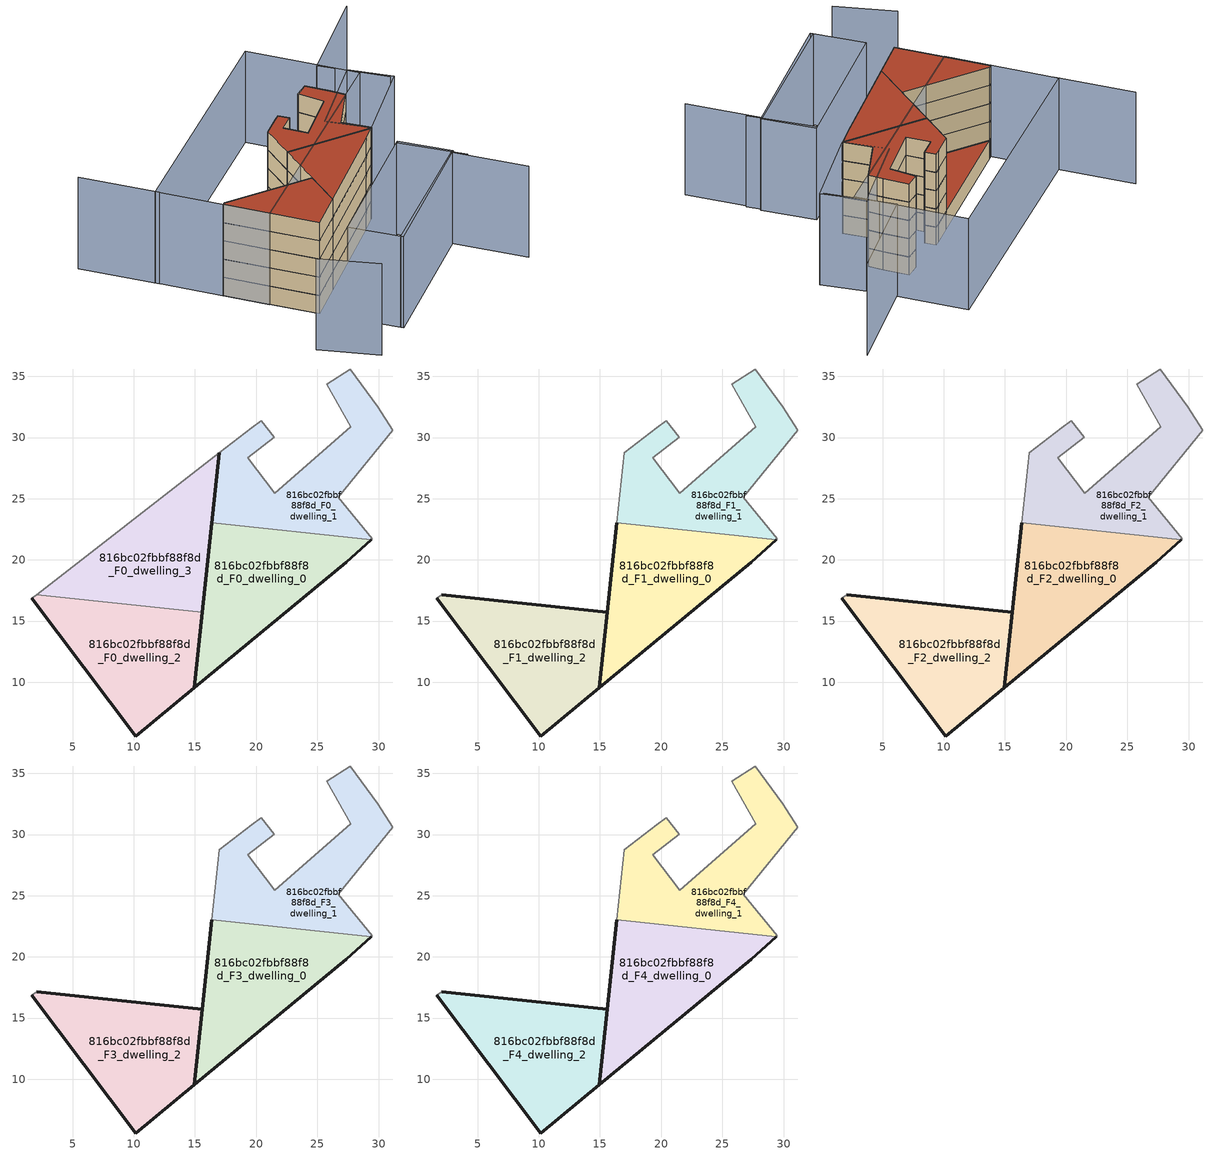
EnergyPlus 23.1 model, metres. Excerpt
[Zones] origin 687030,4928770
816bc02fbbf88f8d_F0_dwelling_0
 floor ground (EU_floor_Construction): 27.38,19.81 29.41,21.63 16.39,23.02 14.95,9.55 z0
 wall outside (EU_wall_Construction): 29.41,21.63 27.38,19.81 14.95,9.55 16.39,23.02 z0:3
 wall to 816bc02fbbf88f8d_F0_dwelling_1 (EU_wall_Construction): 16.39,23.02 29.41,21.64 z0:3
816bc02fbbf88f8d_F0_dwelling_1
 floor ground (EU_floor_Construction): 29.49,21.71 26.7,25.1 31.18,30.6 29.94,32.52 27.68,35.6 25.76,34.37 27.72,30.87 21.51,25.46 19.32,28.36 21.47,30.02 20.43,31.38 19.62,30.81 17,28.78 16.39,23.02 29.41,21.63 z0
 wall adiabatic (EU_wall_Construction): 16.39,23.02 17,28.78 19.62,30.81 20.43,31.38 21.47,30.02 19.32,28.36 21.51,25.46 27.72,30.87 25.76,34.37 27.68,35.6 29.94,32.52 31.18,30.6 26.7,25.1 29.49,21.71 29.41,21.63 z0:3
816bc02fbbf88f8d_F0_dwelling_2
 floor ground (EU_floor_Construction): 14.95,9.55 15.61,15.72 2.05,17.16 1.65,16.85 10.18,5.6 z0
 wall outside (EU_wall_Construction): 15.61,15.72 14.95,9.55 10.18,5.6 1.65,16.85 z0:3
 wall adiabatic (EU_wall_Construction): 1.65,16.85 2.05,17.16 z0:3
 wall to 816bc02fbbf88f8d_F0_dwelling_3 (EU_wall_Construction): 2.04,17.16 15.61,15.72 z0:3
816bc02fbbf88f8d_F0_dwelling_3
 floor ground (EU_floor_Construction): 15.61,15.72 17,28.78 2.05,17.16 z0
 wall outside (EU_wall_Construction): 17,28.78 15.61,15.72 z0:3
 wall adiabatic (EU_wall_Construction): 2.05,17.16 17,28.78 z0:3
 roof outside (EU_roof_Construction): 17,28.78 15.61,15.72 2.05,17.16 z3
816bc02fbbf88f8d_F1_dwelling_0
 floor to 816bc02fbbf88f8d_F0_dwelling_0 (EU_floor_Construction): 27.38,19.81 29.41,21.63 16.39,23.02 14.95,9.55 z3
 wall outside (EU_wall_Construction): 29.41,21.63 27.38,19.81 14.95,9.55 16.39,23.02 z3:6
 wall to 816bc02fbbf88f8d_F1_dwelling_1 (EU_wall_Construction): 16.39,23.02 29.41,21.64 z3:6
816bc02fbbf88f8d_F1_dwelling_1
 floor to 816bc02fbbf88f8d_F0_dwelling_1 (EU_floor_Construction): 29.49,21.71 26.7,25.1 31.17,30.6 29.94,32.52 27.67,35.6 25.75,34.37 27.72,30.87 21.5,25.46 19.32,28.36 21.47,30.02 20.43,31.38 19.62,30.81 17,28.78 16.39,23.02 29.41,21.63 z3
 wall adiabatic (EU_wall_Construction): 16.39,23.02 17,28.78 19.62,30.81 20.43,31.38 21.47,30.02 19.32,28.36 21.51,25.46 27.72,30.87 25.76,34.37 27.68,35.6 29.94,32.52 31.18,30.6 26.7,25.1 29.49,21.71 29.41,21.63 z3:6
816bc02fbbf88f8d_F1_dwelling_2
 floor to 816bc02fbbf88f8d_F0_dwelling_2 (EU_floor_Construction): 14.95,9.55 15.61,15.72 2.04,17.16 1.65,16.85 10.17,5.6 z3
 wall outside (EU_wall_Construction): 2.05,17.16 15.61,15.72 14.95,9.55 10.18,5.6 1.65,16.85 z3:6
 wall adiabatic (EU_wall_Construction): 1.65,16.85 2.05,17.16 z3:6
816bc02fbbf88f8d_F2_dwelling_0
 floor to 816bc02fbbf88f8d_F1_dwelling_0 (EU_floor_Construction): 27.38,19.81 29.41,21.63 16.39,23.02 14.95,9.55 z6
 wall outside (EU_wall_Construction): 29.41,21.63 27.38,19.81 14.95,9.55 16.39,23.02 z6:9
 wall to 816bc02fbbf88f8d_F2_dwelling_1 (EU_wall_Construction): 16.39,23.02 29.41,21.64 z6:9
816bc02fbbf88f8d_F2_dwelling_1
 floor to 816bc02fbbf88f8d_F1_dwelling_1 (EU_floor_Construction): 29.49,21.71 26.7,25.1 31.17,30.6 29.94,32.52 27.67,35.6 25.75,34.37 27.72,30.87 21.5,25.46 19.32,28.36 21.47,30.02 20.43,31.38 19.62,30.81 17,28.78 16.39,23.02 29.41,21.63 z6
 wall adiabatic (EU_wall_Construction): 16.39,23.02 17,28.78 19.62,30.81 20.43,31.38 21.47,30.02 19.32,28.36 21.51,25.46 27.72,30.87 25.76,34.37 27.68,35.6 29.94,32.52 31.18,30.6 26.7,25.1 29.49,21.71 29.41,21.63 z6:9
816bc02fbbf88f8d_F2_dwelling_2
 floor to 816bc02fbbf88f8d_F1_dwelling_2 (EU_floor_Construction): 14.95,9.55 15.61,15.72 2.04,17.16 1.65,16.85 10.17,5.6 z6
 wall outside (EU_wall_Construction): 2.05,17.16 15.61,15.72 14.95,9.55 10.18,5.6 1.65,16.85 z6:9
 wall adiabatic (EU_wall_Construction): 1.65,16.85 2.05,17.16 z6:9
816bc02fbbf88f8d_F3_dwelling_0
 floor to 816bc02fbbf88f8d_F2_dwelling_0 (EU_floor_Construction): 27.38,19.81 29.41,21.63 16.39,23.02 14.95,9.55 z9
 wall outside (EU_wall_Construction): 29.41,21.63 27.38,19.81 14.95,9.55 16.39,23.02 z9:12
 wall to 816bc02fbbf88f8d_F3_dwelling_1 (EU_wall_Construction): 16.39,23.02 29.41,21.64 z9:12
816bc02fbbf88f8d_F3_dwelling_1
 floor to 816bc02fbbf88f8d_F2_dwelling_1 (EU_floor_Construction): 29.49,21.71 26.7,25.1 31.17,30.6 29.94,32.52 27.67,35.6 25.75,34.37 27.72,30.87 21.5,25.46 19.32,28.36 21.47,30.02 20.43,31.38 19.62,30.81 17,28.78 16.39,23.02 29.41,21.63 z9
 wall adiabatic (EU_wall_Construction): 16.39,23.02 17,28.78 19.62,30.81 20.43,31.38 21.47,30.02 19.32,28.36 21.51,25.46 27.72,30.87 25.76,34.37 27.68,35.6 29.94,32.52 31.18,30.6 26.7,25.1 29.49,21.71 29.41,21.63 z9:12
816bc02fbbf88f8d_F3_dwelling_2
 floor to 816bc02fbbf88f8d_F2_dwelling_2 (EU_floor_Construction): 14.95,9.55 15.61,15.72 2.04,17.16 1.65,16.85 10.17,5.6 z9
 wall outside (EU_wall_Construction): 2.05,17.16 15.61,15.72 14.95,9.55 10.18,5.6 1.65,16.85 z9:12
 wall adiabatic (EU_wall_Construction): 1.65,16.85 2.05,17.16 z9:12
816bc02fbbf88f8d_F4_dwelling_0
 floor to 816bc02fbbf88f8d_F3_dwelling_0 (EU_floor_Construction): 27.38,19.81 29.41,21.63 16.39,23.02 14.95,9.55 z12
 wall outside (EU_wall_Construction): 29.41,21.63 27.38,19.81 14.95,9.55 16.39,23.02 z12:15
 wall to 816bc02fbbf88f8d_F4_dwelling_1 (EU_wall_Construction): 16.39,23.02 29.41,21.64 z12:15
 roof outside (EU_roof_Construction): 29.41,21.63 27.38,19.81 14.95,9.55 16.39,23.02 z15
816bc02fbbf88f8d_F4_dwelling_1
 floor to 816bc02fbbf88f8d_F3_dwelling_1 (EU_floor_Construction): 29.49,21.71 26.7,25.1 31.17,30.6 29.94,32.52 27.67,35.6 25.75,34.37 27.72,30.87 21.5,25.46 19.32,28.36 21.47,30.02 20.43,31.38 19.62,30.81 17,28.78 16.39,23.02 29.41,21.63 z12
 wall adiabatic (EU_wall_Construction): 16.39,23.02 17,28.78 19.62,30.81 20.43,31.38 21.47,30.02 19.32,28.36 21.51,25.46 27.72,30.87 25.76,34.37 27.68,35.6 29.94,32.52 31.18,30.6 26.7,25.1 29.49,21.71 29.41,21.63 z12:15
 roof outside (EU_roof_Construction): 29.94,32.52 31.18,30.6 26.7,25.1 29.49,21.71 29.41,21.63 16.39,23.02 17,28.78 19.62,30.81 20.43,31.38 21.47,30.02 19.32,28.36 21.51,25.46 27.72,30.87 25.76,34.37 27.68,35.6 z15
816bc02fbbf88f8d_F4_dwelling_2
 floor to 816bc02fbbf88f8d_F3_dwelling_2 (EU_floor_Construction): 14.95,9.55 15.61,15.72 2.04,17.16 1.65,16.85 10.17,5.6 z12
 wall outside (EU_wall_Construction): 2.05,17.16 15.61,15.72 14.95,9.55 10.18,5.6 1.65,16.85 z12:15
 wall adiabatic (EU_wall_Construction): 1.65,16.85 2.05,17.16 z12:15
 roof outside (EU_roof_Construction): 15.61,15.72 14.95,9.55 10.18,5.6 1.65,16.85 2.05,17.16 z15
shading: 4.73,-1.66 11.53,-7.79 / 17.59,-3.39 35.14,10.37 / 35.14,10.37 42.08,1.53 / 36.75,8.73 30.17,16.56 / 38.78,30.97 31.89,38.94 / 31.89,38.94 43.7,49.16 / -4,24.3 -11.15,33.65 / 12.75,2.55 30.47,16.82 / 30.47,16.82 35.55,10.52 / 35.55,10.52 17.82,-3.75 / 17.82,-3.75 12.75,2.55 / 39.29,30.78 29.5,21.71 / 29.5,21.71 24.98,26.59 / 24.98,26.59 34.77,35.66 / 34.77,35.66 39.29,30.78 / -4.33,24.74 25.73,47.4 / 25.73,47.4 35.78,34.07 / 35.78,34.07 5.72,11.41 / 5.72,11.41 -4.33,24.74 z0:15
[Building]
EU S2 Campaign: North Axis=0; Terrain=City; Solar Distribution=FullExterior
[Site:Location]
Bologna: Latitude=44.5; Longitude=11.25; Time Zone=1; Elevation=37
[SizingPeriod:WeatherFileDays]
AnnualSizingPeriod: Begin Month=1; Begin Day of Month=1; End Month=12; End Day of Month=31; Day of Week for Start Day=Monday; Use Weather File Daylight Saving Period=No; Use Weather File Rain and Snow Indicators=No
[MATERIAL]
EU_InternalMass_Material: Roughness=MediumRough; Thickness=0.1; Conductivity=1; Density=1800; Specific Heat=900; Thermal Absorptance=0.9; Solar Absorptance=0.7; Visible Absorptance=0.7
[MATERIAL:NOMASS] Roughness=MediumRough; Thermal Absorptance=0.9; Solar Absorptance=0.7; Visible Absorptance=0.7
Name | Thermal Resistance
EU_wall_NoMass | 0.905828
EU_roof_NoMass | 0.37593
EU_floor_NoMass | 0.67114
[CONSTRUCTION]
EU_wall_Construction: EU_wall_NoMass
EU_roof_Construction: EU_roof_NoMass
EU_floor_Construction: EU_floor_NoMass
EU_InternalMass_Construction: EU_InternalMass_Material
[ZONE] Type=1; Multiplier=1; Ceiling Height=autocalculate; Floor Area=autocalculate; Part of Total Floor Area=Yes
Name | Volume
816bc02fbbf88f8d_F0_dwelling_0; 816bc02fbbf88f8d_F1_dwelling_0; 816bc02fbbf88f8d_F2_dwelling_0; 816bc02fbbf88f8d_F3_dwelling_0; 816bc02fbbf88f8d_F4_dwelling_0 | 268.666
816bc02fbbf88f8d_F0_dwelling_1 | 268.649
816bc02fbbf88f8d_F1_dwelling_1; 816bc02fbbf88f8d_F2_dwelling_1; 816bc02fbbf88f8d_F3_dwelling_1; 816bc02fbbf88f8d_F4_dwelling_1 | 268.652
816bc02fbbf88f8d_F0_dwelling_2 | 268.655
816bc02fbbf88f8d_F1_dwelling_2; 816bc02fbbf88f8d_F2_dwelling_2; 816bc02fbbf88f8d_F3_dwelling_2; 816bc02fbbf88f8d_F4_dwelling_2 | 268.656
816bc02fbbf88f8d_F0_dwelling_3 | 268.665
[INTERNALMASS] Construction=EU_InternalMass_Construction
Name | Zone or ZoneList | Surface Area
816bc02fbbf88f8d_F0_dwelling_0_EU_InternalMass | 816bc02fbbf88f8d_F0_dwelling_0 | 89.5551
816bc02fbbf88f8d_F0_dwelling_1_EU_InternalMass | 816bc02fbbf88f8d_F0_dwelling_1 | 89.5505
816bc02fbbf88f8d_F0_dwelling_2_EU_InternalMass | 816bc02fbbf88f8d_F0_dwelling_2 | 89.5518
816bc02fbbf88f8d_F0_dwelling_3_EU_InternalMass | 816bc02fbbf88f8d_F0_dwelling_3 | 89.5549
816bc02fbbf88f8d_F1_dwelling_0_EU_InternalMass | 816bc02fbbf88f8d_F1_dwelling_0 | 119.401
816bc02fbbf88f8d_F1_dwelling_1_EU_InternalMass | 816bc02fbbf88f8d_F1_dwelling_1 | 119.406
816bc02fbbf88f8d_F1_dwelling_2_EU_InternalMass | 816bc02fbbf88f8d_F1_dwelling_2 | 119.405
816bc02fbbf88f8d_F2_dwelling_0_EU_InternalMass | 816bc02fbbf88f8d_F2_dwelling_0 | 119.401
816bc02fbbf88f8d_F2_dwelling_1_EU_InternalMass | 816bc02fbbf88f8d_F2_dwelling_1 | 119.406
816bc02fbbf88f8d_F2_dwelling_2_EU_InternalMass | 816bc02fbbf88f8d_F2_dwelling_2 | 119.405
816bc02fbbf88f8d_F3_dwelling_0_EU_InternalMass | 816bc02fbbf88f8d_F3_dwelling_0 | 119.401
816bc02fbbf88f8d_F3_dwelling_1_EU_InternalMass | 816bc02fbbf88f8d_F3_dwelling_1 | 119.406
816bc02fbbf88f8d_F3_dwelling_2_EU_InternalMass | 816bc02fbbf88f8d_F3_dwelling_2 | 119.405
816bc02fbbf88f8d_F4_dwelling_0_EU_InternalMass | 816bc02fbbf88f8d_F4_dwelling_0 | 119.401
816bc02fbbf88f8d_F4_dwelling_1_EU_InternalMass | 816bc02fbbf88f8d_F4_dwelling_1 | 119.406
816bc02fbbf88f8d_F4_dwelling_2_EU_InternalMass | 816bc02fbbf88f8d_F4_dwelling_2 | 119.405
[OTHEREQUIPMENT] Fuel Type=Electricity; Design Level Calculation Method=Watts/Area; Power per Zone Floor Area=1; Fraction Latent=0; Fraction Radiant=0; Fraction Lost=0; Carbon Dioxide Generation Rate=0; EndUse Subcategory=EU_Step8_InternalGains
Name | Zone or ZoneList or Space or SpaceList | Schedule
EU_Step8_InternalGain_816bc02fbbf88f8d_F0_dwelling_0_f000 | 816bc02fbbf88f8d_F0_dwelling_0 | EU_Step8_GainSchedule_816bc02fbbf88f8d_F0_dwelling_0_f000
EU_Step8_InternalGain_816bc02fbbf88f8d_F0_dwelling_1_f000 | 816bc02fbbf88f8d_F0_dwelling_1 | EU_Step8_GainSchedule_816bc02fbbf88f8d_F0_dwelling_1_f000
EU_Step8_InternalGain_816bc02fbbf88f8d_F0_dwelling_2_f000 | 816bc02fbbf88f8d_F0_dwelling_2 | EU_Step8_GainSchedule_816bc02fbbf88f8d_F0_dwelling_2_f000
EU_Step8_InternalGain_816bc02fbbf88f8d_F0_dwelling_3_f000 | 816bc02fbbf88f8d_F0_dwelling_3 | EU_Step8_GainSchedule_816bc02fbbf88f8d_F0_dwelling_3_f000
EU_Step8_InternalGain_816bc02fbbf88f8d_F1_dwelling_0_f000 | 816bc02fbbf88f8d_F1_dwelling_0 | EU_Step8_GainSchedule_816bc02fbbf88f8d_F1_dwelling_0_f000
EU_Step8_InternalGain_816bc02fbbf88f8d_F1_dwelling_1_f000 | 816bc02fbbf88f8d_F1_dwelling_1 | EU_Step8_GainSchedule_816bc02fbbf88f8d_F1_dwelling_1_f000
EU_Step8_InternalGain_816bc02fbbf88f8d_F1_dwelling_2_f000 | 816bc02fbbf88f8d_F1_dwelling_2 | EU_Step8_GainSchedule_816bc02fbbf88f8d_F1_dwelling_2_f000
EU_Step8_InternalGain_816bc02fbbf88f8d_F2_dwelling_0_f000 | 816bc02fbbf88f8d_F2_dwelling_0 | EU_Step8_GainSchedule_816bc02fbbf88f8d_F2_dwelling_0_f000
EU_Step8_InternalGain_816bc02fbbf88f8d_F2_dwelling_1_f000 | 816bc02fbbf88f8d_F2_dwelling_1 | EU_Step8_GainSchedule_816bc02fbbf88f8d_F2_dwelling_1_f000
EU_Step8_InternalGain_816bc02fbbf88f8d_F2_dwelling_2_f000 | 816bc02fbbf88f8d_F2_dwelling_2 | EU_Step8_GainSchedule_816bc02fbbf88f8d_F2_dwelling_2_f000
EU_Step8_InternalGain_816bc02fbbf88f8d_F3_dwelling_0_f000 | 816bc02fbbf88f8d_F3_dwelling_0 | EU_Step8_GainSchedule_816bc02fbbf88f8d_F3_dwelling_0_f000
EU_Step8_InternalGain_816bc02fbbf88f8d_F3_dwelling_1_f000 | 816bc02fbbf88f8d_F3_dwelling_1 | EU_Step8_GainSchedule_816bc02fbbf88f8d_F3_dwelling_1_f000
EU_Step8_InternalGain_816bc02fbbf88f8d_F3_dwelling_2_f000 | 816bc02fbbf88f8d_F3_dwelling_2 | EU_Step8_GainSchedule_816bc02fbbf88f8d_F3_dwelling_2_f000
EU_Step8_InternalGain_816bc02fbbf88f8d_F4_dwelling_0_f000 | 816bc02fbbf88f8d_F4_dwelling_0 | EU_Step8_GainSchedule_816bc02fbbf88f8d_F4_dwelling_0_f000
EU_Step8_InternalGain_816bc02fbbf88f8d_F4_dwelling_1_f000 | 816bc02fbbf88f8d_F4_dwelling_1 | EU_Step8_GainSchedule_816bc02fbbf88f8d_F4_dwelling_1_f000
EU_Step8_InternalGain_816bc02fbbf88f8d_F4_dwelling_2_f000 | 816bc02fbbf88f8d_F4_dwelling_2 | EU_Step8_GainSchedule_816bc02fbbf88f8d_F4_dwelling_2_f000
[ZONEVENTILATION:DESIGNFLOWRATE] Schedule=EU_AlwaysOn; Design Flow Rate Calculation Method=AirChanges/Hour; Air Changes per Hour=0.73129; Ventilation Type=Natural; Fan Pressure Rise=0; Fan Total Efficiency=1; Constant Term Coefficient=1; Temperature Term Coefficient=0; Velocity Term Coefficient=0; Velocity Squared Term Coefficient=0; Minimum Indoor Temperature=-100; Maximum Indoor Temperature=100; Delta Temperature=-100; Minimum Outdoor Temperature=-100; Maximum Outdoor Temperature=100; Maximum Wind Speed=40
Name | Zone or ZoneList or Space or SpaceList
EU_ConstantAir_816bc02fbbf88f8d_F0_dwelling_0 | 816bc02fbbf88f8d_F0_dwelling_0
EU_ConstantAir_816bc02fbbf88f8d_F0_dwelling_1 | 816bc02fbbf88f8d_F0_dwelling_1
EU_ConstantAir_816bc02fbbf88f8d_F0_dwelling_2 | 816bc02fbbf88f8d_F0_dwelling_2
EU_ConstantAir_816bc02fbbf88f8d_F0_dwelling_3 | 816bc02fbbf88f8d_F0_dwelling_3
EU_ConstantAir_816bc02fbbf88f8d_F1_dwelling_0 | 816bc02fbbf88f8d_F1_dwelling_0
EU_ConstantAir_816bc02fbbf88f8d_F1_dwelling_1 | 816bc02fbbf88f8d_F1_dwelling_1
EU_ConstantAir_816bc02fbbf88f8d_F1_dwelling_2 | 816bc02fbbf88f8d_F1_dwelling_2
EU_ConstantAir_816bc02fbbf88f8d_F2_dwelling_0 | 816bc02fbbf88f8d_F2_dwelling_0
EU_ConstantAir_816bc02fbbf88f8d_F2_dwelling_1 | 816bc02fbbf88f8d_F2_dwelling_1
EU_ConstantAir_816bc02fbbf88f8d_F2_dwelling_2 | 816bc02fbbf88f8d_F2_dwelling_2
EU_ConstantAir_816bc02fbbf88f8d_F3_dwelling_0 | 816bc02fbbf88f8d_F3_dwelling_0
EU_ConstantAir_816bc02fbbf88f8d_F3_dwelling_1 | 816bc02fbbf88f8d_F3_dwelling_1
EU_ConstantAir_816bc02fbbf88f8d_F3_dwelling_2 | 816bc02fbbf88f8d_F3_dwelling_2
EU_ConstantAir_816bc02fbbf88f8d_F4_dwelling_0 | 816bc02fbbf88f8d_F4_dwelling_0
EU_ConstantAir_816bc02fbbf88f8d_F4_dwelling_1 | 816bc02fbbf88f8d_F4_dwelling_1
EU_ConstantAir_816bc02fbbf88f8d_F4_dwelling_2 | 816bc02fbbf88f8d_F4_dwelling_2
[HVACTEMPLATE:THERMOSTAT] Constant Heating Setpoint=20; Constant Cooling Setpoint=50
EU_HeatOnly_816bc02fbbf88f8d_F0_dwelling_0; EU_HeatOnly_816bc02fbbf88f8d_F0_dwelling_1; EU_HeatOnly_816bc02fbbf88f8d_F0_dwelling_2; EU_HeatOnly_816bc02fbbf88f8d_F0_dwelling_3; EU_HeatOnly_816bc02fbbf88f8d_F1_dwelling_0; EU_HeatOnly_816bc02fbbf88f8d_F1_dwelling_1; EU_HeatOnly_816bc02fbbf88f8d_F1_dwelling_2; EU_HeatOnly_816bc02fbbf88f8d_F2_dwelling_0; EU_HeatOnly_816bc02fbbf88f8d_F2_dwelling_1; EU_HeatOnly_816bc02fbbf88f8d_F2_dwelling_2; EU_HeatOnly_816bc02fbbf88f8d_F3_dwelling_0; EU_HeatOnly_816bc02fbbf88f8d_F3_dwelling_1; EU_HeatOnly_816bc02fbbf88f8d_F3_dwelling_2; EU_HeatOnly_816bc02fbbf88f8d_F4_dwelling_0; EU_HeatOnly_816bc02fbbf88f8d_F4_dwelling_1; EU_HeatOnly_816bc02fbbf88f8d_F4_dwelling_2
[HVACTEMPLATE:ZONE:IDEALLOADSAIRSYSTEM] System Availability Schedule=EU_AlwaysOn; Maximum Heating Supply Air Temperature=50; Minimum Cooling Supply Air Temperature=13; Maximum Heating Supply Air Humidity Ratio=0.0156; Minimum Cooling Supply Air Humidity Ratio=0.0077; Heating Limit=NoLimit; Cooling Limit=NoLimit; Heating Availability Schedule=EU_AlwaysOn; Cooling Availability Schedule=EU_CoolingOff; Dehumidification Control Type=ConstantSensibleHeatRatio; Cooling Sensible Heat Ratio=0.7; Dehumidification Setpoint=60; Humidification Control Type=None; Humidification Setpoint=30; Outdoor Air Method=None; Outdoor Air Flow Rate per Person=0.00944; Outdoor Air Flow Rate per Zone Floor Area=0; Outdoor Air Flow Rate per Zone=0; Demand Controlled Ventilation Type=None; Outdoor Air Economizer Type=NoEconomizer; Heat Recovery Type=None; Sensible Heat Recovery Effectiveness=0.7; Latent Heat Recovery Effectiveness=0.65
Name | Template Thermostat
816bc02fbbf88f8d_F0_dwelling_0 | EU_HeatOnly_816bc02fbbf88f8d_F0_dwelling_0
816bc02fbbf88f8d_F0_dwelling_1 | EU_HeatOnly_816bc02fbbf88f8d_F0_dwelling_1
816bc02fbbf88f8d_F0_dwelling_2 | EU_HeatOnly_816bc02fbbf88f8d_F0_dwelling_2
816bc02fbbf88f8d_F0_dwelling_3 | EU_HeatOnly_816bc02fbbf88f8d_F0_dwelling_3
816bc02fbbf88f8d_F1_dwelling_0 | EU_HeatOnly_816bc02fbbf88f8d_F1_dwelling_0
816bc02fbbf88f8d_F1_dwelling_1 | EU_HeatOnly_816bc02fbbf88f8d_F1_dwelling_1
816bc02fbbf88f8d_F1_dwelling_2 | EU_HeatOnly_816bc02fbbf88f8d_F1_dwelling_2
816bc02fbbf88f8d_F2_dwelling_0 | EU_HeatOnly_816bc02fbbf88f8d_F2_dwelling_0
816bc02fbbf88f8d_F2_dwelling_1 | EU_HeatOnly_816bc02fbbf88f8d_F2_dwelling_1
816bc02fbbf88f8d_F2_dwelling_2 | EU_HeatOnly_816bc02fbbf88f8d_F2_dwelling_2
816bc02fbbf88f8d_F3_dwelling_0 | EU_HeatOnly_816bc02fbbf88f8d_F3_dwelling_0
816bc02fbbf88f8d_F3_dwelling_1 | EU_HeatOnly_816bc02fbbf88f8d_F3_dwelling_1
816bc02fbbf88f8d_F3_dwelling_2 | EU_HeatOnly_816bc02fbbf88f8d_F3_dwelling_2
816bc02fbbf88f8d_F4_dwelling_0 | EU_HeatOnly_816bc02fbbf88f8d_F4_dwelling_0
816bc02fbbf88f8d_F4_dwelling_1 | EU_HeatOnly_816bc02fbbf88f8d_F4_dwelling_1
816bc02fbbf88f8d_F4_dwelling_2 | EU_HeatOnly_816bc02fbbf88f8d_F4_dwelling_2
[SIZING:ZONE] Zone Cooling Design Supply Air Temperature Input Method=SupplyAirTemperature; Zone Cooling Design Supply Air Temperature=13; Zone Heating Design Supply Air Temperature Input Method=SupplyAirTemperature; Zone Heating Design Supply Air Temperature=50; Zone Cooling Design Supply Air Humidity Ratio=0.008; Zone Heating Design Supply Air Humidity Ratio=0.008; Cooling Design Air Flow Method=DesignDay; Cooling Design Air Flow Rate=0; Cooling Minimum Air Flow per Zone Floor Area=0.000762; Cooling Minimum Air Flow=0; Cooling Minimum Air Flow Fraction=0.2; Heating Design Air Flow Method=DesignDay; Heating Design Air Flow Rate=0; Heating Maximum Air Flow per Zone Floor Area=0.002032; Heating Maximum Air Flow=0.141576; Heating Maximum Air Flow Fraction=0.3; Account for Dedicated Outdoor Air System=No; Dedicated Outdoor Air System Control Strategy=NeutralSupplyAir; Dedicated Outdoor Air Low Setpoint Temperature for Design=autosize; Dedicated Outdoor Air High Setpoint Temperature for Design=autosize; Zone Load Sizing Method=Sensible Load Only No Latent Load; Zone Latent Cooling Design Supply Air Humidity Ratio Input Method=HumidityRatioDifference; Zone Cooling Design Supply Air Humidity Ratio Difference=0.005; Zone Latent Heating Design Supply Air Humidity Ratio Input Method=HumidityRatioDifference; Zone Humidification Design Supply Air Humidity Ratio Difference=0.005
816bc02fbbf88f8d_F0_dwelling_0; 816bc02fbbf88f8d_F0_dwelling_1; 816bc02fbbf88f8d_F0_dwelling_2; 816bc02fbbf88f8d_F0_dwelling_3; 816bc02fbbf88f8d_F1_dwelling_0; 816bc02fbbf88f8d_F1_dwelling_1; 816bc02fbbf88f8d_F1_dwelling_2; 816bc02fbbf88f8d_F2_dwelling_0; 816bc02fbbf88f8d_F2_dwelling_1; 816bc02fbbf88f8d_F2_dwelling_2; 816bc02fbbf88f8d_F3_dwelling_0; 816bc02fbbf88f8d_F3_dwelling_1; 816bc02fbbf88f8d_F3_dwelling_2; 816bc02fbbf88f8d_F4_dwelling_0; 816bc02fbbf88f8d_F4_dwelling_1; 816bc02fbbf88f8d_F4_dwelling_2
[SCHEDULE:CONSTANT]
Name | Hourly Value
EU_AlwaysOn | 1
EU_CoolingOff | 0
[SCHEDULE:FILE] Column Number=1; Rows to Skip at Top=0; Number of Hours of Data=8760; Column Separator=Comma; Interpolate to Timestep=No; Minutes per Item=60; Adjust Schedule for Daylight Savings=Yes
Name | File
EU_Step8_GainSchedule_816bc02fbbf88f8d_F0_dwelling_0_f000 | ../../schedules/816bc02fbbf88f8d/816bc02fbbf88f8d_F0_dwelling_0_f000_gain.csv
EU_Step8_GainSchedule_816bc02fbbf88f8d_F0_dwelling_1_f000 | ../../schedules/816bc02fbbf88f8d/816bc02fbbf88f8d_F0_dwelling_1_f000_gain.csv
EU_Step8_GainSchedule_816bc02fbbf88f8d_F0_dwelling_2_f000 | ../../schedules/816bc02fbbf88f8d/816bc02fbbf88f8d_F0_dwelling_2_f000_gain.csv
EU_Step8_GainSchedule_816bc02fbbf88f8d_F0_dwelling_3_f000 | ../../schedules/816bc02fbbf88f8d/816bc02fbbf88f8d_F0_dwelling_3_f000_gain.csv
EU_Step8_GainSchedule_816bc02fbbf88f8d_F1_dwelling_0_f000 | ../../schedules/816bc02fbbf88f8d/816bc02fbbf88f8d_F1_dwelling_0_f000_gain.csv
EU_Step8_GainSchedule_816bc02fbbf88f8d_F1_dwelling_1_f000 | ../../schedules/816bc02fbbf88f8d/816bc02fbbf88f8d_F1_dwelling_1_f000_gain.csv
EU_Step8_GainSchedule_816bc02fbbf88f8d_F1_dwelling_2_f000 | ../../schedules/816bc02fbbf88f8d/816bc02fbbf88f8d_F1_dwelling_2_f000_gain.csv
EU_Step8_GainSchedule_816bc02fbbf88f8d_F2_dwelling_0_f000 | ../../schedules/816bc02fbbf88f8d/816bc02fbbf88f8d_F2_dwelling_0_f000_gain.csv
EU_Step8_GainSchedule_816bc02fbbf88f8d_F2_dwelling_1_f000 | ../../schedules/816bc02fbbf88f8d/816bc02fbbf88f8d_F2_dwelling_1_f000_gain.csv
EU_Step8_GainSchedule_816bc02fbbf88f8d_F2_dwelling_2_f000 | ../../schedules/816bc02fbbf88f8d/816bc02fbbf88f8d_F2_dwelling_2_f000_gain.csv
EU_Step8_GainSchedule_816bc02fbbf88f8d_F3_dwelling_0_f000 | ../../schedules/816bc02fbbf88f8d/816bc02fbbf88f8d_F3_dwelling_0_f000_gain.csv
EU_Step8_GainSchedule_816bc02fbbf88f8d_F3_dwelling_1_f000 | ../../schedules/816bc02fbbf88f8d/816bc02fbbf88f8d_F3_dwelling_1_f000_gain.csv
EU_Step8_GainSchedule_816bc02fbbf88f8d_F3_dwelling_2_f000 | ../../schedules/816bc02fbbf88f8d/816bc02fbbf88f8d_F3_dwelling_2_f000_gain.csv
EU_Step8_GainSchedule_816bc02fbbf88f8d_F4_dwelling_0_f000 | ../../schedules/816bc02fbbf88f8d/816bc02fbbf88f8d_F4_dwelling_0_f000_gain.csv
EU_Step8_GainSchedule_816bc02fbbf88f8d_F4_dwelling_1_f000 | ../../schedules/816bc02fbbf88f8d/816bc02fbbf88f8d_F4_dwelling_1_f000_gain.csv
EU_Step8_GainSchedule_816bc02fbbf88f8d_F4_dwelling_2_f000 | ../../schedules/816bc02fbbf88f8d/816bc02fbbf88f8d_F4_dwelling_2_f000_gain.csv
